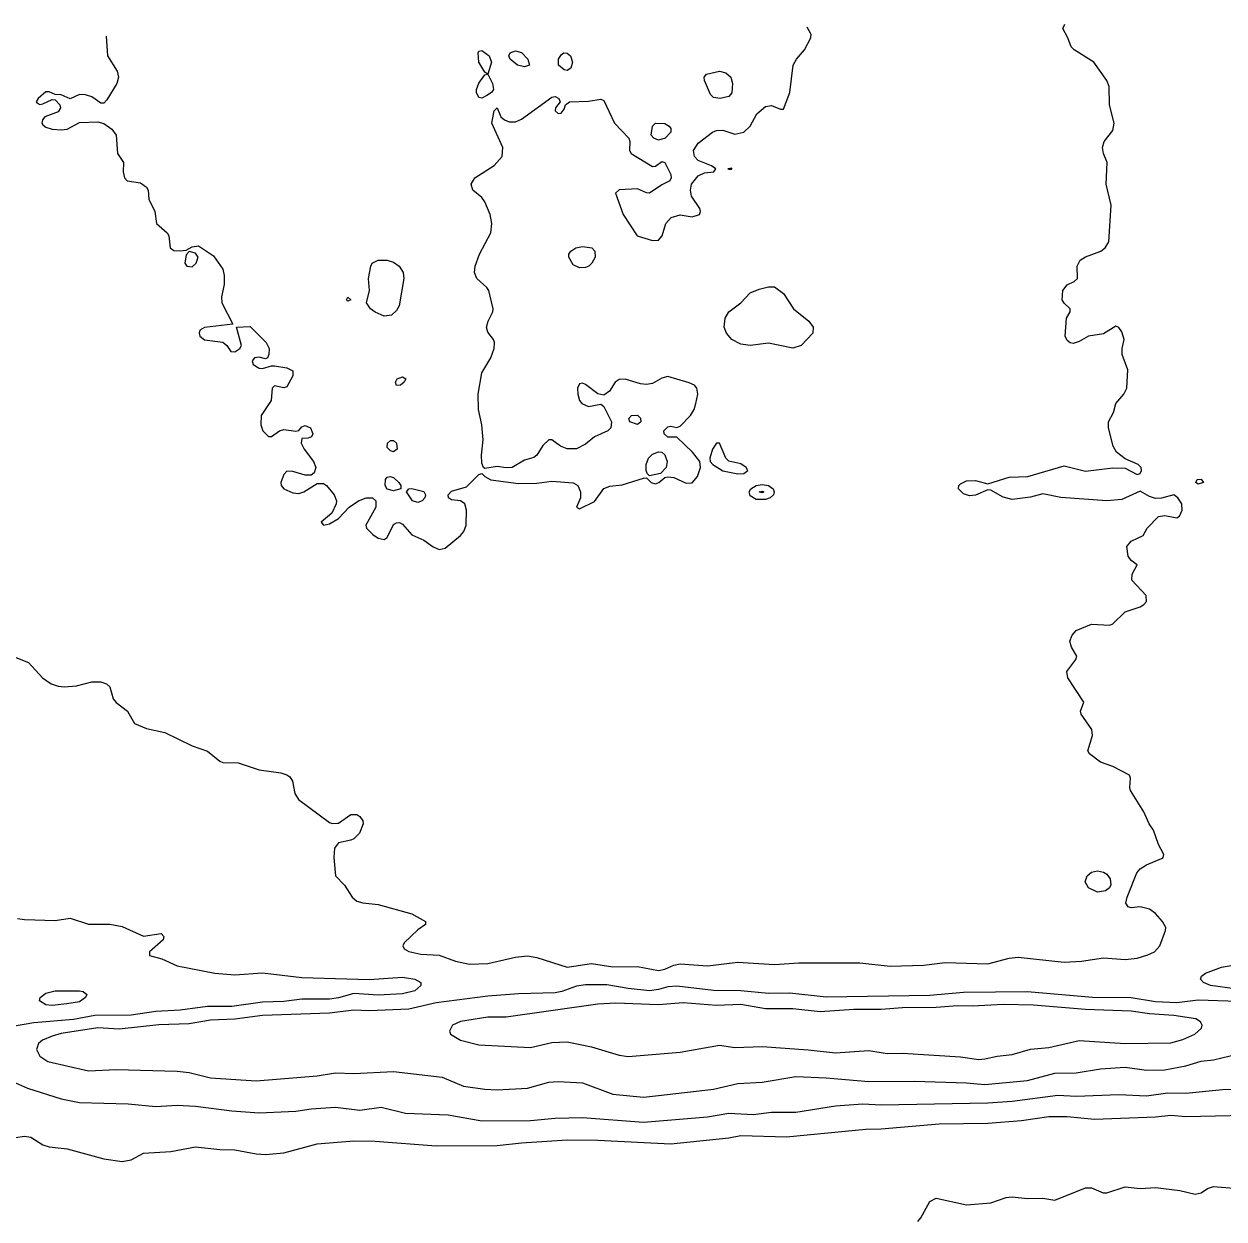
# Model space of a CAD drawing. Header units: inches. Extents: x 3308444 to 3309224, y 1376414 to 1377188.
# Drawn here: x 3308650.2 to 3308800.1, y 1377034.4 to 1377183.7 of the extents above; entities that cross this region are included whole.
import ezdxf

# ---------------------------------------------------------------- set-up
doc = ezdxf.new("R2010")
doc.units = ezdxf.units.IN
doc.header["$MEASUREMENT"] = 0

msp = doc.modelspace()

# ---------------------------------------------------------------- linework, layer by layer
for points, elevation in [([(3308648.75, 1377104.73), (3308650.75, 1377103.94), (3308652.5, 1377102.04), (3308653.57, 1377101.28), (3308654.46, 1377100.96), (3308655.22, 1377100.91), (3308656.75, 1377101.03), (3308658.65, 1377101.51), (3308659.79, 1377101.51), (3308660.52, 1377101.28), (3308660.93, 1377100.9), (3308661.35, 1377099.38), (3308661.7, 1377098.94), (3308663.13, 1377097.85), (3308663.98, 1377096.32), (3308665.5, 1377095.71), (3308667.79, 1377095.21), (3308671.21, 1377093.54), (3308673.12, 1377092.84), (3308674.64, 1377091.59), (3308675.02, 1377091.46), (3308676.93, 1377091.4), (3308679.59, 1377090.51), (3308682.26, 1377090.17), (3308683.02, 1377089.92), (3308683.4, 1377089.63), (3308683.73, 1377089.1), (3308684.04, 1377087.57), (3308684.48, 1377086.81), (3308688.35, 1377083.93), (3308688.73, 1377083.81), (3308689.49, 1377083.87), (3308691.01, 1377084.96), (3308691.78, 1377084.94), (3308692.16, 1377084.69), (3308692.52, 1377084.15), (3308692.57, 1377083.76), (3308692.11, 1377082.62), (3308691.39, 1377081.92), (3308691.01, 1377081.73), (3308689.49, 1377081.39), (3308689, 1377080.72), (3308688.89, 1377079.58), (3308689.11, 1377077.29), (3308690.25, 1377076.1), (3308691.19, 1377074.63), (3308691.78, 1377074.12), (3308692.54, 1377073.89), (3308694.44, 1377073.68), (3308698.63, 1377072.53), (3308700.35, 1377071.58), (3308700.33, 1377071.2), (3308699.39, 1377070.54), (3308697.69, 1377068.91), (3308697.52, 1377068.53), (3308697.68, 1377068.15), (3308698.25, 1377067.82), (3308699.77, 1377067.5), (3308702.06, 1377067.35), (3308704.08, 1377066.63), (3308705.86, 1377066.26), (3308708.15, 1377066.34), (3308711.58, 1377067.13), (3308713.1, 1377067.27), (3308714.24, 1377067.07), (3308718.05, 1377065.87), (3308721.09, 1377066.32), (3308723.76, 1377065.89), (3308726.81, 1377065.96), (3308729.47, 1377065.47), (3308730.23, 1377065.6), (3308731.37, 1377066.12), (3308732.14, 1377066.28), (3308735.56, 1377066.03), (3308739.37, 1377066.49), (3308743.94, 1377066.22), (3308746.99, 1377066.43), (3308754.6, 1377066.39), (3308758.41, 1377066), (3308762.6, 1377066.1), (3308765.26, 1377066.44), (3308770.59, 1377066.3), (3308773.26, 1377066.98), (3308774.4, 1377067.11), (3308780.11, 1377066.51), (3308782.3, 1377066.63), (3308785.06, 1377067.02), (3308787.73, 1377066.81), (3308789.25, 1377067), (3308790.58, 1377067.39), (3308791.4, 1377067.77), (3308792.08, 1377068.53), (3308792.79, 1377070.44), (3308792.82, 1377070.82), (3308792.43, 1377071.58), (3308791.53, 1377072.58), (3308790.77, 1377073.1), (3308789.63, 1377073.39), (3308788.49, 1377073.29), (3308788.11, 1377073.39), (3308787.84, 1377073.86), (3308787.98, 1377074.63), (3308789.2, 1377077.67), (3308789.63, 1377078.16), (3308790.39, 1377078.65), (3308792.3, 1377079.43), (3308792.5, 1377079.58), (3308792.57, 1377079.96), (3308791.92, 1377081.19), (3308791.29, 1377083), (3308790.73, 1377083.76), (3308790.07, 1377085.29), (3308788.41, 1377087.95), (3308788.31, 1377088.33), (3308788.43, 1377089.48), (3308788.27, 1377089.86), (3308786.2, 1377090.96), (3308784.68, 1377091.49), (3308783.3, 1377092.52), (3308783.09, 1377092.9), (3308783.65, 1377094.81), (3308783.59, 1377095.57), (3308782.24, 1377097.47), (3308782.18, 1377097.85), (3308782.6, 1377098.99), (3308780.6, 1377102.04), (3308780.46, 1377102.8), (3308781.58, 1377104.33), (3308781.69, 1377104.71), (3308781.04, 1377105.85), (3308780.85, 1377106.61), (3308781.12, 1377107.37), (3308781.63, 1377107.95), (3308783.54, 1377108.71), (3308785.82, 1377108.61), (3308786.2, 1377108.77), (3308787.73, 1377110.26), (3308789.63, 1377110.91), (3308790.09, 1377111.18), (3308790.39, 1377111.56), (3308790.35, 1377112.32), (3308788.58, 1377114.23), (3308788.6, 1377114.99), (3308789.25, 1377116.13), (3308788.49, 1377116.68), (3308788.11, 1377117.21), (3308787.96, 1377118.41), (3308788.49, 1377119.1), (3308790.01, 1377119.79), (3308790.5, 1377120.7), (3308791.92, 1377122.17), (3308792.68, 1377122.29), (3308794.2, 1377122.01), (3308794.55, 1377122.22), (3308794.87, 1377122.98), (3308794.83, 1377123.74), (3308794.34, 1377124.51), (3308793.82, 1377124.88), (3308792.3, 1377124.46), (3308791.53, 1377124.42), (3308790.77, 1377124.66), (3308789.63, 1377125.35), (3308787.35, 1377124.31), (3308785.44, 1377124.12), (3308779.73, 1377124.57), (3308777.45, 1377125.03), (3308775.92, 1377124.61), (3308773.64, 1377124.3), (3308772.5, 1377124.58), (3308770.97, 1377125.46), (3308770.59, 1377125.51), (3308769.07, 1377124.85), (3308768.31, 1377124.78), (3308767.55, 1377125.02), (3308766.93, 1377125.65), (3308766.97, 1377126.03), (3308767.17, 1377126.24), (3308767.93, 1377126.64), (3308769.07, 1377126.66), (3308770.59, 1377126.27), (3308773.26, 1377127.09), (3308775.57, 1377127.17), (3308780.11, 1377128.49), (3308782.78, 1377127.86), (3308786.2, 1377128.24), (3308787.73, 1377128.22), (3308789.25, 1377127.43), (3308789.63, 1377127.57), (3308789.77, 1377127.93), (3308789.75, 1377128.31), (3308789.36, 1377128.69), (3308787.73, 1377129.39), (3308786.67, 1377130.22), (3308786.25, 1377130.98), (3308785.65, 1377133.26), (3308785.66, 1377134.02), (3308786.29, 1377135.17), (3308786.6, 1377136.31), (3308787.58, 1377137.45), (3308787.94, 1377138.21), (3308788.08, 1377140.5), (3308787.38, 1377142.4), (3308787.36, 1377143.16), (3308787.62, 1377144.31), (3308787.35, 1377145.27), (3308786.97, 1377145.79), (3308786.58, 1377145.97), (3308785.06, 1377145), (3308783.16, 1377144.7), (3308782.02, 1377144.03), (3308781.25, 1377143.79), (3308780.87, 1377143.87), (3308780.49, 1377144.17), (3308780.27, 1377144.69), (3308780.4, 1377146.97), (3308780.87, 1377147.73), (3308780.89, 1377148.11), (3308780.11, 1377148.82), (3308779.88, 1377149.25), (3308779.96, 1377150.4), (3308780.49, 1377151.12), (3308781.39, 1377151.54), (3308781.78, 1377151.92), (3308781.77, 1377153.44), (3308782.14, 1377154.2), (3308782.78, 1377154.64), (3308784.72, 1377155.35), (3308785.26, 1377155.73), (3308785.69, 1377156.49), (3308786.01, 1377161.06), (3308785.37, 1377163.72), (3308785.49, 1377166.39), (3308785.04, 1377167.53), (3308784.9, 1377168.29), (3308785.13, 1377169.05), (3308786.2, 1377170.39), (3308786.37, 1377171.34), (3308785.8, 1377173.62), (3308785.73, 1377175.91), (3308785.44, 1377176.67), (3308783.82, 1377178.95), (3308781.39, 1377180.48), (3308781.02, 1377180.86), (3308780.59, 1377182), (3308779.94, 1377183.14), (3308780.23, 1377183.71)], 4476), ([(3308660.45, 1377182.19), (3308660.62, 1377179.72), (3308661.84, 1377177.81), (3308661.99, 1377177.05), (3308661.78, 1377176.29), (3308660.55, 1377174.22), (3308660.17, 1377173.83), (3308659.79, 1377173.81), (3308658.65, 1377174.6), (3308657.89, 1377174.88), (3308657.13, 1377174.9), (3308655.98, 1377174.35), (3308654.84, 1377174.88), (3308654.08, 1377174.91), (3308653.32, 1377175.23), (3308652.94, 1377175.22), (3308651.98, 1377174.39), (3308651.72, 1377174), (3308651.8, 1377173.88), (3308652.18, 1377173.67), (3308652.56, 1377173.73), (3308653.7, 1377174.28), (3308654.08, 1377174.23), (3308654.67, 1377173.62), (3308654.75, 1377173.24), (3308654.46, 1377172.75), (3308652.81, 1377172.1), (3308652.5, 1377171.72), (3308652.41, 1377171.34), (3308652.56, 1377171.11), (3308652.94, 1377170.82), (3308653.7, 1377170.58), (3308654.84, 1377170.47), (3308655.6, 1377170.59), (3308657.13, 1377171.42), (3308659.41, 1377171.48), (3308660.17, 1377171.3), (3308661.16, 1377170.58), (3308661.72, 1377169.82), (3308661.88, 1377167.53), (3308662.63, 1377166.39), (3308662.58, 1377165.25), (3308662.73, 1377164.49), (3308663.07, 1377164.1), (3308664.74, 1377163.85), (3308665.49, 1377163.34), (3308665.71, 1377162.96), (3308665.77, 1377161.82), (3308666.53, 1377160.3), (3308666.76, 1377158.77), (3308668.07, 1377157.63), (3308668.3, 1377157.25), (3308668.46, 1377155.73), (3308668.93, 1377155.42), (3308669.69, 1377155.38), (3308670.45, 1377155.47), (3308671.21, 1377155.87), (3308671.98, 1377155.98), (3308673.88, 1377154.73), (3308675.04, 1377153.06), (3308675.22, 1377152.3), (3308675.22, 1377151.16), (3308674.88, 1377149.64), (3308674.9, 1377148.87), (3308676.29, 1377146.21), (3308672.74, 1377145.78), (3308672.17, 1377145.45), (3308672.06, 1377145.07), (3308672.17, 1377144.69), (3308672.74, 1377144.24), (3308675.02, 1377143.97), (3308675.53, 1377143.54), (3308676.05, 1377142.78), (3308676.55, 1377142.75), (3308677.17, 1377143.16), (3308677.37, 1377143.54), (3308676.74, 1377145.83), (3308678.45, 1377145.93), (3308680.46, 1377143.92), (3308680.8, 1377143.16), (3308680.78, 1377142.4), (3308680.6, 1377142.02), (3308680.35, 1377141.86), (3308679.59, 1377142.07), (3308678.99, 1377142.02), (3308678.7, 1377141.64), (3308678.83, 1377141.18), (3308679.59, 1377140.71), (3308679.97, 1377140.67), (3308681.11, 1377141.02), (3308681.5, 1377141), (3308683.02, 1377140.74), (3308683.78, 1377140.37), (3308683.79, 1377139.74), (3308683.02, 1377138.39), (3308682.64, 1377138.27), (3308681.5, 1377138.52), (3308681.21, 1377138.21), (3308681.05, 1377136.69), (3308679.82, 1377134.79), (3308679.77, 1377133.64), (3308680.04, 1377132.88), (3308680.73, 1377132.18), (3308681.11, 1377132.17), (3308682.12, 1377132.88), (3308682.64, 1377133.06), (3308684.16, 1377132.82), (3308684.54, 1377132.93), (3308684.92, 1377133.38), (3308685.3, 1377133.55), (3308686, 1377133.26), (3308686.27, 1377132.5), (3308686.1, 1377132.12), (3308685.68, 1377131.95), (3308684.92, 1377131.93), (3308684.83, 1377131.36), (3308685.19, 1377130.6), (3308686.35, 1377129.07), (3308686.66, 1377128.31), (3308686.45, 1377127.64), (3308686.06, 1377127.33), (3308685.3, 1377127.34), (3308683.78, 1377127.82), (3308683.02, 1377127.85), (3308682.64, 1377127.44), (3308682.28, 1377126.41), (3308682.3, 1377126.03), (3308682.64, 1377125.65), (3308683.78, 1377125.13), (3308684.54, 1377125.06), (3308685.13, 1377125.27), (3308686.83, 1377126.31), (3308687.59, 1377126.28), (3308687.97, 1377126.04), (3308688.93, 1377124.89), (3308689.22, 1377124.12), (3308689.21, 1377123.74), (3308688.64, 1377122.6), (3308687.33, 1377121.46), (3308687.59, 1377121.08), (3308688.35, 1377121.26), (3308689.49, 1377121.92), (3308690.8, 1377123.36), (3308691.96, 1377124.12), (3308692.92, 1377124.51), (3308693.73, 1377124.51), (3308694.16, 1377124.12), (3308694.13, 1377123.36), (3308692.9, 1377121.08), (3308692.97, 1377120.7), (3308693.75, 1377119.94), (3308694.44, 1377119.47), (3308695.2, 1377119.31), (3308695.58, 1377119.56), (3308696.34, 1377121.16), (3308696.73, 1377121.4), (3308697.11, 1377121.42), (3308697.49, 1377121.21), (3308698.63, 1377119.89), (3308700.15, 1377119.2), (3308701.29, 1377118.4), (3308702.06, 1377118.07), (3308702.82, 1377118.22), (3308704.72, 1377119.8), (3308705.14, 1377120.32), (3308705.41, 1377121.08), (3308705.48, 1377122.98), (3308705.26, 1377123.74), (3308704.72, 1377124.15), (3308703.58, 1377124.24), (3308703.21, 1377124.51), (3308703.18, 1377124.89), (3308703.58, 1377125.33), (3308705.48, 1377125.9), (3308707.01, 1377127.43), (3308707.39, 1377127.55), (3308707.77, 1377127.17), (3308708.53, 1377126.77), (3308711.96, 1377126.28), (3308714.24, 1377126.35), (3308716.14, 1377126.6), (3308718.81, 1377126.39), (3308719.38, 1377126.03), (3308719.7, 1377125.27), (3308719.71, 1377124.51), (3308719.19, 1377123.36), (3308719.57, 1377123.15), (3308721.47, 1377124.07), (3308722.62, 1377125.66), (3308723.38, 1377125.95), (3308724.9, 1377126.14), (3308727.57, 1377126.98), (3308727.95, 1377127.02), (3308728.55, 1377126.41), (3308729.09, 1377126.25), (3308729.5, 1377126.41), (3308730.23, 1377127.03), (3308730.61, 1377127.14), (3308731.37, 1377127.03), (3308732.9, 1377126.34), (3308733.66, 1377126.39), (3308734.32, 1377127.17), (3308734.7, 1377128.31), (3308734.61, 1377129.07), (3308733.68, 1377130.22), (3308731.76, 1377132.09), (3308730.61, 1377132.1), (3308730.15, 1377132.5), (3308730.12, 1377132.88), (3308730.61, 1377133.39), (3308730.99, 1377133.47), (3308731.76, 1377133.31), (3308732.14, 1377133.45), (3308733.44, 1377134.79), (3308733.9, 1377135.55), (3308734.12, 1377136.31), (3308734.35, 1377137.45), (3308734.26, 1377138.21), (3308733.93, 1377138.59), (3308733.28, 1377138.87), (3308730.61, 1377139.66), (3308729.85, 1377139.45), (3308728.71, 1377138.81), (3308727.95, 1377138.67), (3308727.19, 1377138.75), (3308725.28, 1377139.34), (3308724.52, 1377139.3), (3308724.03, 1377138.97), (3308723.34, 1377137.83), (3308722.62, 1377137.34), (3308721.86, 1377137.52), (3308720.33, 1377138.68), (3308719.95, 1377138.85), (3308719.57, 1377138.76), (3308719.35, 1377138.21), (3308719.36, 1377137.45), (3308719.57, 1377136.69), (3308719.87, 1377136.31), (3308720.71, 1377135.93), (3308722.24, 1377136.22), (3308722.62, 1377135.91), (3308723.57, 1377134.02), (3308723.48, 1377133.26), (3308723.12, 1377132.88), (3308721.47, 1377132.15), (3308720.33, 1377131.22), (3308719.19, 1377130.65), (3308718.05, 1377130.62), (3308717.23, 1377130.98), (3308716.14, 1377131.74), (3308715.76, 1377131.74), (3308715, 1377131.05), (3308714.24, 1377129.85), (3308713.86, 1377129.56), (3308712.72, 1377129.23), (3308711.19, 1377128.31), (3308710.43, 1377128.24), (3308709.29, 1377128.41), (3308707.77, 1377128.16), (3308707.58, 1377128.31), (3308707.39, 1377128.85), (3308707.33, 1377129.84), (3308707.55, 1377131.74), (3308707.38, 1377133.64), (3308706.98, 1377135.55), (3308706.92, 1377137.45), (3308707.38, 1377140.12), (3308708.53, 1377142), (3308708.93, 1377143.16), (3308708.97, 1377143.92), (3308708.86, 1377144.31), (3308708.15, 1377145.19), (3308707.97, 1377145.83), (3308708.17, 1377146.59), (3308708.74, 1377147.73), (3308708.78, 1377148.11), (3308708.27, 1377150.4), (3308708.03, 1377150.78), (3308706.77, 1377151.92), (3308706.45, 1377152.68), (3308706.55, 1377153.44), (3308707.1, 1377154.97), (3308708.53, 1377157.63), (3308708.64, 1377158.77), (3308708.41, 1377159.92), (3308707.77, 1377161.49), (3308707.39, 1377162.05), (3308706.27, 1377162.96), (3308706.06, 1377163.72), (3308706.5, 1377164.49), (3308708.91, 1377166.05), (3308709.93, 1377167.15), (3308709.99, 1377168.29), (3308708.63, 1377171.34), (3308708.91, 1377172.86), (3308709.29, 1377173.24), (3308709.76, 1377172.1), (3308710.22, 1377171.72), (3308710.81, 1377171.49), (3308711.58, 1377171.47), (3308712.34, 1377171.84), (3308716.14, 1377174.56), (3308716.53, 1377174.66), (3308717.02, 1377174.39), (3308717.15, 1377174), (3308716.59, 1377173.24), (3308716.54, 1377172.86), (3308716.91, 1377172.55), (3308717.29, 1377172.59), (3308717.67, 1377173.09), (3308717.83, 1377173.62), (3308718.34, 1377174), (3308720.71, 1377174.08), (3308722.24, 1377174.32), (3308722.62, 1377174.16), (3308723.97, 1377171.34), (3308725.76, 1377169.44), (3308725.89, 1377169.05), (3308725.81, 1377167.91), (3308726.04, 1377167.53), (3308728.71, 1377165.92), (3308729.09, 1377165.97), (3308729.85, 1377166.55), (3308730.23, 1377166.41), (3308730.99, 1377164.92), (3308731.05, 1377164.49), (3308730.87, 1377164.1), (3308729.85, 1377163.61), (3308728.33, 1377162.59), (3308727.95, 1377162.62), (3308726.81, 1377163.11), (3308724.52, 1377163), (3308724.07, 1377162.58), (3308725.05, 1377159.92), (3308726.77, 1377157.25), (3308728.71, 1377156.68), (3308729.47, 1377156.72), (3308729.93, 1377157.25), (3308730.36, 1377158.77), (3308731.03, 1377159.54), (3308732.14, 1377159.88), (3308733.66, 1377159.6), (3308734.58, 1377159.92), (3308734.7, 1377160.3), (3308734.6, 1377160.68), (3308733.58, 1377162.2), (3308733.47, 1377162.96), (3308733.59, 1377163.72), (3308734.42, 1377164.75), (3308735.18, 1377165.13), (3308736.38, 1377165.25), (3308736.62, 1377165.63), (3308736.08, 1377166.01), (3308734.42, 1377166.65), (3308733.94, 1377167.15), (3308733.84, 1377167.91), (3308734.42, 1377168.84), (3308736.18, 1377170.2), (3308736.71, 1377170.42), (3308737.47, 1377170.46), (3308738.99, 1377169.95), (3308740.11, 1377170.2), (3308740.89, 1377170.96), (3308741.75, 1377172.48), (3308742.8, 1377173.4), (3308743.56, 1377173.53), (3308744.7, 1377173.08), (3308745.08, 1377173.07), (3308745.86, 1377175.15), (3308746.26, 1377178.57), (3308746.69, 1377179.33), (3308747.68, 1377180.48), (3308748.48, 1377182), (3308748.51, 1377182.4), (3308748.01, 1377183.33)], 4475), ([(3308707.99, 1377174.77), (3308707.39, 1377174.43), (3308707.01, 1377174.54), (3308706.71, 1377175.15), (3308706.7, 1377175.53), (3308707.01, 1377176.32), (3308707.77, 1377177.36), (3308708.15, 1377177.43), (3308707.77, 1377177.68), (3308707.01, 1377178.95), (3308706.91, 1377180.1), (3308707.01, 1377180.33), (3308707.39, 1377180.42), (3308708.3, 1377179.72), (3308708.58, 1377178.95), (3308708.15, 1377177.43), (3308708.73, 1377176.29), (3308708.83, 1377175.53), (3308708.58, 1377175.15), (3308707.99, 1377174.77)], 4475), ([(3308713.33, 1377178.57), (3308712.72, 1377178.36), (3308711.84, 1377178.57), (3308710.91, 1377179.33), (3308710.76, 1377179.72), (3308710.93, 1377180.1), (3308711.58, 1377180.38), (3308712.34, 1377180.16), (3308713.12, 1377179.33), (3308713.33, 1377178.57)], 4475), ([(3308718.52, 1377178.19), (3308718.05, 1377177.9), (3308717.67, 1377177.97), (3308716.95, 1377178.57), (3308716.98, 1377179.33), (3308717.29, 1377179.88), (3308717.64, 1377180.1), (3308718.05, 1377180.07), (3308718.48, 1377179.72), (3308718.71, 1377178.95), (3308718.52, 1377178.19)], 4475), ([(3308737.16, 1377174.39), (3308736.32, 1377174.53), (3308735.94, 1377174.91), (3308735.2, 1377176.67), (3308735.15, 1377177.05), (3308735.43, 1377177.43), (3308737.09, 1377177.83), (3308737.85, 1377177.62), (3308738.5, 1377177.05), (3308738.7, 1377176.29), (3308738.61, 1377175.1), (3308738.23, 1377174.65), (3308737.16, 1377174.39)], 4475), ([(3308730.3, 1377169.44), (3308729.47, 1377169.19), (3308728.89, 1377169.44), (3308728.55, 1377169.82), (3308728.71, 1377170.93), (3308729.09, 1377171.34), (3308730.23, 1377171.27), (3308730.78, 1377170.96), (3308730.99, 1377170.64), (3308730.99, 1377170.18), (3308730.3, 1377169.44)], 4475), ([(3308738.61, 1377165.57), (3308738.61, 1377165.69), (3308738.12, 1377165.63), (3308738.23, 1377165.58), (3308738.61, 1377165.57)], 4475), ([(3308671.21, 1377153.37), (3308671.71, 1377153.82), (3308671.95, 1377154.59), (3308671.6, 1377155.08), (3308670.83, 1377155.27), (3308670.45, 1377154.89), (3308670.3, 1377153.82), (3308670.55, 1377153.44), (3308671.21, 1377153.37)], 4475), ([(3308720.73, 1377153.44), (3308720.33, 1377153.27), (3308719.57, 1377153.26), (3308718.81, 1377153.64), (3308718.27, 1377154.59), (3308718.27, 1377154.97), (3308718.49, 1377155.35), (3308719.13, 1377155.73), (3308719.95, 1377155.92), (3308721.11, 1377155.73), (3308721.48, 1377155.35), (3308721.53, 1377154.59), (3308721.14, 1377153.82), (3308720.73, 1377153.44)], 4476), ([(3308696.1, 1377147.35), (3308695.2, 1377147.22), (3308694.06, 1377147.71), (3308693.46, 1377148.11), (3308692.97, 1377148.87), (3308693.37, 1377150.4), (3308693.24, 1377151.92), (3308693.52, 1377153.44), (3308693.68, 1377153.82), (3308694.44, 1377154.2), (3308695.58, 1377154.21), (3308696.34, 1377153.96), (3308697.04, 1377153.44), (3308697.54, 1377152.68), (3308697.63, 1377151.92), (3308697.04, 1377148.49), (3308696.73, 1377147.91), (3308696.1, 1377147.35)], 4475), ([(3308747.26, 1377143.54), (3308746.22, 1377143.22), (3308743.18, 1377143.84), (3308740.89, 1377143.55), (3308739.75, 1377143.69), (3308738.63, 1377144.31), (3308737.93, 1377145.07), (3308737.67, 1377145.83), (3308737.77, 1377146.97), (3308738.23, 1377147.77), (3308739.75, 1377148.87), (3308740.89, 1377150.13), (3308742.04, 1377150.6), (3308743.18, 1377150.86), (3308743.94, 1377150.86), (3308745.08, 1377150.02), (3308746.3, 1377148.11), (3308748.24, 1377146.59), (3308748.77, 1377145.83), (3308748.72, 1377145.07), (3308747.26, 1377143.54)], 4476), ([(3308691.03, 1377149.25), (3308690.63, 1377149.08), (3308690.46, 1377149.25), (3308690.63, 1377149.57), (3308691.03, 1377149.25)], 4475), ([(3308697.23, 1377138.59), (3308696.73, 1377138.53), (3308696.6, 1377138.97), (3308696.82, 1377139.36), (3308697.49, 1377139.63), (3308697.9, 1377139.36), (3308697.7, 1377138.97), (3308697.23, 1377138.59)], 4475), ([(3308727.26, 1377134.02), (3308726.81, 1377133.68), (3308725.86, 1377134.02), (3308725.74, 1377134.41), (3308726.08, 1377134.79), (3308726.81, 1377134.85), (3308727.19, 1377134.45), (3308727.26, 1377134.02)], 4475), ([(3308696.79, 1377130.6), (3308696.34, 1377130.26), (3308695.96, 1377130.38), (3308695.58, 1377130.79), (3308695.6, 1377131.36), (3308695.96, 1377131.69), (3308696.34, 1377131.68), (3308696.73, 1377131.34), (3308696.79, 1377130.6)], 4475), ([(3308740.13, 1377127.54), (3308740.6, 1377127.93), (3308740.42, 1377128.31), (3308739.75, 1377128.76), (3308738.23, 1377129.11), (3308737.85, 1377129.46), (3308737.09, 1377131.36), (3308736.71, 1377131.32), (3308736.19, 1377130.6), (3308735.87, 1377129.46), (3308735.9, 1377129.07), (3308736.23, 1377128.69), (3308737.47, 1377127.89), (3308739.37, 1377127.49), (3308740.13, 1377127.54)], 4475), ([(3308729.72, 1377127.55), (3308728.33, 1377127.26), (3308728.04, 1377127.55), (3308727.92, 1377127.93), (3308727.91, 1377128.69), (3308728.21, 1377129.46), (3308728.71, 1377129.95), (3308729.47, 1377130.27), (3308729.85, 1377130.21), (3308730.23, 1377129.9), (3308730.53, 1377129.07), (3308730.39, 1377128.31), (3308729.72, 1377127.55)], 4475), ([(3308697.28, 1377125.65), (3308696.34, 1377125.39), (3308695.58, 1377125.6), (3308695.33, 1377126.03), (3308695.36, 1377126.79), (3308695.58, 1377127.08), (3308695.9, 1377127.17), (3308696.34, 1377127.05), (3308697.01, 1377126.41), (3308697.25, 1377126.03), (3308697.28, 1377125.65)], 4475), ([(3308743.4, 1377124.51), (3308742.8, 1377124.29), (3308741.66, 1377124.31), (3308740.89, 1377124.75), (3308740.76, 1377125.27), (3308740.97, 1377125.65), (3308741.66, 1377126.07), (3308742.42, 1377126.19), (3308743.18, 1377126.07), (3308743.78, 1377125.65), (3308743.9, 1377125.27), (3308743.8, 1377124.89), (3308743.4, 1377124.51)], 4476), ([(3308797.54, 1377126.41), (3308796.87, 1377126.23), (3308796.58, 1377126.41), (3308796.74, 1377126.79), (3308797.25, 1377126.85), (3308797.54, 1377126.41)], 4477), ([(3308699.93, 1377124.12), (3308699.39, 1377123.92), (3308698.74, 1377124.12), (3308697.97, 1377125.27), (3308698.25, 1377125.62), (3308698.63, 1377125.66), (3308700.15, 1377125.29), (3308700.36, 1377124.89), (3308700.26, 1377124.51), (3308699.93, 1377124.12)], 4475), ([(3308742.61, 1377125.27), (3308742.42, 1377125.14), (3308742.03, 1377125.27), (3308742.42, 1377125.34), (3308742.61, 1377125.27)], 4477), ([(3308785.29, 1377075.39), (3308784.3, 1377075.25), (3308783.18, 1377075.77), (3308782.74, 1377076.53), (3308782.99, 1377077.29), (3308783.54, 1377077.72), (3308784.3, 1377077.9), (3308785.06, 1377077.75), (3308785.44, 1377077.5), (3308785.88, 1377076.91), (3308785.96, 1377076.15), (3308785.78, 1377075.77), (3308785.29, 1377075.39)], 4476), ([(3308649.4, 1377071.96), (3308650.27, 1377071.81), (3308654.08, 1377071.68), (3308655.98, 1377072), (3308658.27, 1377071.25), (3308660.93, 1377071.24), (3308662.46, 1377070.96), (3308665.12, 1377069.76), (3308667.32, 1377070.06), (3308667.65, 1377069.68), (3308667.56, 1377069.3), (3308665.88, 1377067.8), (3308665.88, 1377067.33), (3308667.41, 1377066.91), (3308669.31, 1377066.02), (3308674.03, 1377065.11), (3308676.55, 1377064.9), (3308679.97, 1377065.16), (3308684.92, 1377064.57), (3308693.3, 1377064.33), (3308697.49, 1377064.64), (3308699.01, 1377064.39), (3308699.76, 1377063.97), (3308699.76, 1377063.58), (3308699.01, 1377062.92), (3308697.49, 1377062.53), (3308694.44, 1377062.39), (3308691.39, 1377062.57), (3308689.49, 1377062.02), (3308688.35, 1377061.85), (3308684.92, 1377061.86), (3308682.64, 1377061.59), (3308679.97, 1377061.49), (3308676.16, 1377060.96), (3308673.12, 1377060.97), (3308669.69, 1377060.48), (3308666.65, 1377060.34), (3308663.6, 1377059.86), (3308659.03, 1377059.84), (3308656.37, 1377059.34), (3308651.42, 1377058.9), (3308648.75, 1377058.45)], 4477), ([(3308801.43, 1377063.15), (3308798.4, 1377063.58), (3308797.53, 1377063.97), (3308797.17, 1377064.35), (3308797.27, 1377064.73), (3308797.8, 1377065.11), (3308799.76, 1377065.87), (3308801.43, 1377066.18)], 4477), ([(3308801.81, 1377061.59), (3308796.87, 1377061.75), (3308794.2, 1377061.43), (3308791.53, 1377061.52), (3308788.49, 1377062.05), (3308783.66, 1377062.06), (3308775.54, 1377062.77), (3308767.55, 1377062.71), (3308763.36, 1377062.33), (3308750.41, 1377062.1), (3308745.84, 1377062.61), (3308743.18, 1377062.59), (3308739.75, 1377062.93), (3308736.32, 1377062.94), (3308731.76, 1377063.48), (3308730.61, 1377063.41), (3308729.47, 1377063.06), (3308728.33, 1377062.93), (3308725.66, 1377063.19), (3308723, 1377063.67), (3308720.33, 1377063.68), (3308719.19, 1377063.51), (3308717.39, 1377062.82), (3308716.53, 1377062.66), (3308711.96, 1377062.55), (3308708.15, 1377062.24), (3308701.68, 1377061.43), (3308698.25, 1377060.62), (3308693.3, 1377060.42), (3308691.39, 1377060.48), (3308688.35, 1377060.13), (3308679.97, 1377059.84), (3308676.55, 1377059.39), (3308673.5, 1377059.26), (3308670.83, 1377058.79), (3308667.03, 1377058.66), (3308662.08, 1377058.12), (3308659.41, 1377058.27), (3308654.84, 1377057.57), (3308653.7, 1377057.26), (3308652.5, 1377056.73), (3308652.01, 1377056.35), (3308651.76, 1377055.59), (3308652.18, 1377054.75), (3308653.19, 1377054.07), (3308658.27, 1377052.91), (3308661.7, 1377053.08), (3308669.31, 1377052.87), (3308670.83, 1377052.7), (3308673.5, 1377052.04), (3308679.21, 1377051.65), (3308686.83, 1377052.28), (3308689.11, 1377052.66), (3308691.39, 1377052.6), (3308696.34, 1377052.83), (3308702.44, 1377052.12), (3308705.1, 1377051.02), (3308707.77, 1377050.62), (3308709.29, 1377050.55), (3308713.1, 1377050.74), (3308715.76, 1377051.48), (3308716.91, 1377051.58), (3308719.95, 1377051.41), (3308723.76, 1377049.99), (3308727.57, 1377049.64), (3308729.47, 1377049.84)], 4476), ([(3308655.56, 1377061.3), (3308653.7, 1377061.09), (3308652.94, 1377061.16), (3308652.15, 1377061.68), (3308652.21, 1377062.06), (3308652.94, 1377062.61), (3308654.08, 1377062.92), (3308657.13, 1377062.91), (3308657.58, 1377062.82), (3308658.04, 1377062.44), (3308657.87, 1377062.06), (3308657.13, 1377061.55), (3308655.56, 1377061.3)], 4478), ([(3308770.21, 1377054.41), (3308771.74, 1377054.76), (3308773.64, 1377054.94), (3308775.92, 1377055.64), (3308778.21, 1377055.85), (3308782.02, 1377056.69), (3308787.73, 1377056.33), (3308793.44, 1377056.42), (3308794.96, 1377056.84), (3308796.44, 1377057.49), (3308797.29, 1377058.25), (3308797.35, 1377058.63), (3308797.16, 1377059.02), (3308796.56, 1377059.4), (3308793.82, 1377059.83), (3308790.77, 1377060.02), (3308788.49, 1377060.38), (3308782.78, 1377060.56), (3308776.3, 1377061.12), (3308772.5, 1377061.2), (3308768.69, 1377060.98), (3308766.79, 1377061.03), (3308764.12, 1377060.84), (3308759.93, 1377060.79), (3308757.27, 1377060.56), (3308753.84, 1377060.58), (3308749.65, 1377060.3), (3308746.22, 1377060.68), (3308742.8, 1377060.67), (3308739.75, 1377061.21), (3308736.71, 1377061.08), (3308732.52, 1377061.42), (3308729.47, 1377061.15), (3308724.14, 1377061.36), (3308721.86, 1377061.23), (3308710.43, 1377059.62), (3308708.15, 1377059.63), (3308704.72, 1377059.09), (3308703.73, 1377058.63), (3308703.34, 1377057.87), (3308703.49, 1377057.49), (3308704.7, 1377056.73), (3308707.01, 1377056.17), (3308713.48, 1377055.84), (3308716.14, 1377056.47), (3308718.05, 1377056.55), (3308721.09, 1377055.91), (3308724.52, 1377054.88), (3308725.66, 1377054.69), (3308732.14, 1377055.25), (3308737.09, 1377056.11), (3308738.99, 1377055.84), (3308742.42, 1377055.96), (3308748.13, 1377055.56), (3308751.55, 1377055.15), (3308755.74, 1377055.45), (3308758.03, 1377055.07), (3308759.93, 1377055.11), (3308767.17, 1377054.68), (3308769.45, 1377054.33), (3308770.21, 1377054.41)], 4475), ([(3308729.47, 1377049.84), (3308736.32, 1377050.61), (3308739.37, 1377051.33), (3308742.42, 1377051.48), (3308746.6, 1377052.2), (3308750.41, 1377052.06), (3308755.74, 1377051.58), (3308761.45, 1377051.64), (3308767.93, 1377051.43), (3308770.21, 1377051.19), (3308775.54, 1377051.71), (3308778.97, 1377052.62), (3308781.63, 1377052.68), (3308784.68, 1377053.17), (3308787.73, 1377053.37), (3308790.39, 1377052.99), (3308792.68, 1377053.06), (3308795.34, 1377053.53), (3308797.25, 1377054.12), (3308798.77, 1377054.31), (3308802.96, 1377055.29)], 4476), ([(3308648.37, 1377051.76), (3308650.65, 1377050.73), (3308654.84, 1377049.43), (3308657.13, 1377048.94), (3308663.22, 1377048.78), (3308666.65, 1377048.48), (3308669.31, 1377048.61), (3308671.6, 1377048.52), (3308676.16, 1377047.9), (3308679.59, 1377047.67), (3308684.16, 1377047.88), (3308686.06, 1377048.17), (3308689.11, 1377048.36), (3308692.16, 1377048.01), (3308694.82, 1377048.37), (3308697.87, 1377047.62), (3308703.2, 1377047.43), (3308707.39, 1377046.68), (3308713.48, 1377046.72), (3308716.53, 1377047.02), (3308719.95, 1377047.07), (3308727.57, 1377046.51), (3308735.56, 1377047.15), (3308738.23, 1377047.64), (3308741.27, 1377047.45), (3308743.56, 1377047.75), (3308746.6, 1377047.77), (3308751.55, 1377048.56), (3308754.98, 1377048.81), (3308757.27, 1377048.65), (3308770.59, 1377048.93), (3308773.64, 1377049.14), (3308779.35, 1377049.88), (3308781.63, 1377049.76), (3308786.97, 1377049.98), (3308790.39, 1377049.8), (3308793.06, 1377050.15), (3308795.34, 1377050.13), (3308799.91, 1377050.6), (3308802.2, 1377050.65)], 4477), ([(3308649.13, 1377044.6), (3308650.27, 1377044.74), (3308651.03, 1377044.64), (3308652.56, 1377043.65), (3308653.32, 1377043.42), (3308655.6, 1377043.18), (3308660.17, 1377041.92), (3308662.46, 1377041.58), (3308663.6, 1377041.78), (3308665.12, 1377042.63), (3308668.55, 1377042.83), (3308671.6, 1377043.41), (3308674.64, 1377043.09), (3308676.55, 1377043.06), (3308679.21, 1377042.55), (3308680.35, 1377042.48), (3308682.64, 1377042.67), (3308686.83, 1377043.78), (3308691.39, 1377044.18), (3308694.06, 1377044.12), (3308701.68, 1377043.55), (3308709.29, 1377043.57), (3308712.34, 1377043.93), (3308718.05, 1377044.31), (3308721.86, 1377044.26), (3308730.99, 1377043.79), (3308738.23, 1377044.53), (3308739.75, 1377044.82), (3308745.46, 1377044.65), (3308755.36, 1377045.62), (3308757.27, 1377045.66), (3308764.5, 1377046.31), (3308770.59, 1377046.36), (3308774.78, 1377046.73), (3308778.21, 1377047.22), (3308780.49, 1377047.2), (3308783.92, 1377046.86), (3308791.53, 1377047.18), (3308793.44, 1377047.39), (3308795.34, 1377047.2), (3308806.38, 1377047.46)], 4478), ([(3308761.84, 1377034.11), (3308762.22, 1377034.54), (3308763.36, 1377036.6), (3308764.12, 1377037), (3308767.93, 1377036.18), (3308770.97, 1377036.41), (3308772.88, 1377037.1), (3308773.64, 1377037.18), (3308775.54, 1377036.95), (3308777.45, 1377036.99), (3308778.97, 1377036.76), (3308782.78, 1377038.3), (3308783.54, 1377038.3), (3308785, 1377037.69), (3308785.44, 1377037.67), (3308787.73, 1377038.41), (3308789.63, 1377038.21), (3308791.53, 1377038.36), (3308794.58, 1377037.95), (3308796.48, 1377037.49), (3308797.25, 1377037.67), (3308798.01, 1377038.2), (3308798.77, 1377038.46), (3308801.81, 1377038.2)], 4479)]:
    msp.add_lwpolyline(points, dxfattribs=dict(elevation=elevation))

doc.saveas('drawing.dxf')
